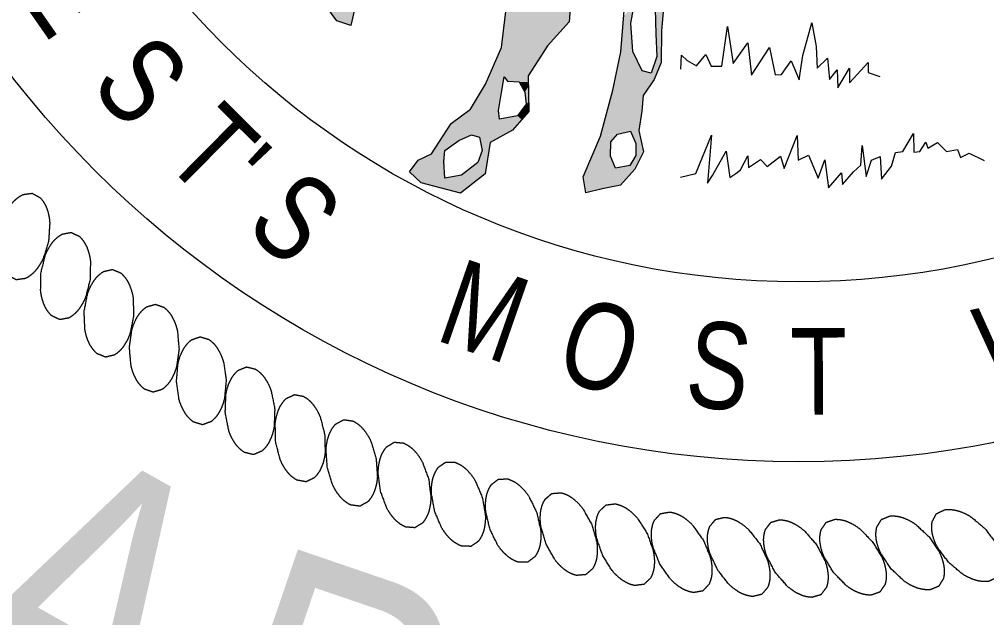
# Model space of a CAD drawing. Header units: feet. Extents: x 715168 to 716636, y 927703 to 928239.
# Drawn here: x 715793.37 to 715801.76, y 927830.44 to 927835.62 of the extents above; entities that cross this region are included whole.
import ezdxf
from ezdxf.enums import TextEntityAlignment as Align

# ---------------------------------------------------------------- set-up
doc = ezdxf.new("R2010")
doc.units = ezdxf.units.FT
doc.header["$MEASUREMENT"] = 0
doc.layers.add('62', color=7, linetype='Continuous', lineweight=0)
doc.styles.add('Style-ENGINEERING', font='ENGINEERING.shx')
doc.styles.add('Style-LOW_RES_FILLED', font='LOW_RES_FILLED.shx')

msp = doc.modelspace()

# ---------------------------------------------------------------- linework, layer by layer
at = {"layer": '62', "color": 7, "linetype": 'Continuous', "lineweight": 0, "flags": 128}
for points in [[(715798.9918, 927836.1432), (715798.9372, 927835.5283), (715798.9351, 927835.2519), (715798.8742, 927835.104), (715798.7798, 927834.964), (715798.7668, 927834.8275), (715798.7411, 927834.6606), (715798.7827, 927834.4745), (715798.7056, 927834.325), (715798.5835, 927834.1856), (715798.4233, 927834.1547), (715798.2813, 927834.119), (715798.2572, 927834.2583), (715798.4076, 927834.6106), (715798.5157, 927835.0099), (715798.5845, 927835.3426), (715798.6202, 927835.7697)], [(715796.3232, 927835.9268), (715796.2424, 927835.5703), (715796.1212, 927835.6132), (715795.856, 927835.9763)], [(715798.1564, 927835.8681), (715798.1367, 927835.602), (715797.948, 927835.3942), (715797.7808, 927835.1336), (715797.7882, 927834.8263), (715797.6446, 927834.6638), (715797.4514, 927834.5577), (715797.4068, 927834.2863), (715797.194, 927834.1176), (715796.8521, 927834.2062), (715796.7505, 927834.303), (715796.8263, 927834.404), (715796.9428, 927834.4573), (715797.1124, 927834.721), (715797.2794, 927834.8464), (715797.4105, 927835.0628), (715797.5493, 927835.3797), (715797.5875, 927835.6944)], [(715799.1053, 927835.1926), (715799.1108, 927835.3155), (715799.1604, 927835.2684), (715799.2421, 927835.2218), (715799.3229, 927835.3205), (715799.3699, 927835.2201), (715799.462, 927835.2197), (715799.5119, 927835.5633), (715799.5602, 927835.243), (715799.6865, 927835.4199), (715799.718, 927835.1402), (715799.8759, 927835.3821), (715799.9237, 927835.1438), (715799.9807, 927835.1457), (715800.0633, 927835.2638), (715800.132, 927835.0994), (715800.1641, 927835.3109), (715800.2427, 927835.5944), (715800.2798, 927835.3896), (715800.2895, 927835.201), (715800.3789, 927835.2875), (715800.3959, 927835.1019), (715800.4622, 927835.1868), (715800.4686, 927835.0319), (715800.5684, 927835.2007), (715800.5689, 927835.0739), (715800.7307, 927835.2502), (715800.7304, 927835.1647), (715800.832, 927835.1286)], [(715799.1041, 927834.255), (715799.235, 927834.2892), (715799.3733, 927834.6202), (715799.3386, 927834.2038), (715799.3815, 927834.2718), (715799.5005, 927834.4803), (715799.5318, 927834.2542), (715799.5835, 927834.2879), (715799.6223, 927834.3184), (715799.6865, 927834.4403), (715799.6939, 927834.3387), (715799.7963, 927834.4106), (715799.8546, 927834.3475), (715799.9703, 927834.4386), (715800.0028, 927834.3325), (715800.1163, 927834.6168), (715800.1236, 927834.4023), (715800.2144, 927834.447), (715800.2984, 927834.2479), (715800.3543, 927834.4078), (715800.3876, 927834.1621), (715800.5009, 927834.2938), (715800.5095, 927834.1921), (715800.6038, 927834.3012), (715800.6692, 927834.3595), (715800.6787, 927834.5311), (715800.7137, 927834.2604), (715800.7611, 927834.404), (715800.8361, 927834.4356), (715800.8483, 927834.24), (715800.9349, 927834.3524), (715800.9691, 927834.4711), (715801.031, 927834.4773), (715801.1252, 927834.6348), (715801.1264, 927834.4723), (715801.181, 927834.4786), (715801.2322, 927834.5606), (715801.2497, 927834.5065), (715801.3318, 927834.5565), (715801.4104, 927834.4791), (715801.5067, 927834.4965), (715801.5321, 927834.4273), (715801.6091, 927834.4652), (715801.7373, 927834.4016)]]:
    msp.add_lwpolyline(points, dxfattribs=at)
for points in [[(715798.7551, 927835.9306), (715798.8331, 927835.9437), (715798.8818, 927835.717), (715798.8894, 927835.4999), (715798.8967, 927835.303), (715798.8494, 927835.1594), (715798.7707, 927835.1785), (715798.6899, 927835.3451), (715798.6728, 927835.5916), (715798.7056, 927835.7794), (715798.8007, 927835.9505)], [(715797.5716, 927835.1261), (715797.6021, 927835.0881), (715797.7016, 927835.0832), (715797.752, 927834.994), (715797.7633, 927834.8887), (715797.6899, 927834.7891), (715797.533, 927834.7605), (715797.5225, 927834.8345), (715797.5488, 927834.989)], [(715797.0573, 927834.4886), (715797.1782, 927834.5748), (715797.2897, 927834.6235), (715797.3597, 927834.604), (715797.3809, 927834.4865), (715797.344, 927834.3841), (715797.2039, 927834.2729), (715797.0569, 927834.2483), (715797.0486, 927834.3907)], [(715798.4991, 927834.5619), (715798.5571, 927834.6302), (715798.6682, 927834.6539), (715798.7139, 927834.5486), (715798.7164, 927834.4432), (715798.6628, 927834.3562), (715798.5391, 927834.3345), (715798.4944, 927834.4377)]]:
    msp.add_lwpolyline(points, close=True, dxfattribs=at)
at = {"layer": '62', "color": 7, "linetype": 'Continuous', "lineweight": 0}
for major_axis in [(8.6411, 0), (7.0795, 0)]:
    msp.add_ellipse((715800.1279, 927840.4269), major_axis=major_axis, ratio=0.999837, dxfattribs=at)
for points, weights, knots in [([(715793.4763, 927834.1165), (715793.4763, 927834.1165), (715793.4374, 927834.1112), (715793.3986, 927834.1059), (715793.3444, 927834.0797), (715793.3062, 927834.0339), (715793.2658, 927833.9855), (715793.2405, 927833.9276), (715793.218, 927833.8537), (715793.1953, 927833.7795), (715793.1901, 927833.7027), (715793.1849, 927833.6259), (715793.1881, 927833.5628), (715793.2087, 927833.5031), (715793.2282, 927833.4467), (715793.2691, 927833.4033), (715793.3038, 927833.3846), (715793.3386, 927833.3656), (715793.3777, 927833.371), (715793.4169, 927833.3764), (715793.4701, 927833.4023), (715793.5083, 927833.4481), (715793.5488, 927833.4965), (715793.574, 927833.5544), (715793.5968, 927833.6281), (715793.6194, 927833.702), (715793.6245, 927833.779), (715793.6296, 927833.856), (715793.6264, 927833.9192), (715793.6059, 927833.9789), (715793.5864, 927834.0353), (715793.5455, 927834.0787), (715793.5109, 927834.0977), (715793.4763, 927834.1165)], [1, 1, 1, 1, 0.977628081742, 1, 0.989922467594, 1, 1, 1, 1, 1, 0.989922467594, 1, 0.977628081742, 1, 1, 1, 1, 1, 0.977628081742, 1, 0.989922467594, 1, 1, 1, 1, 1, 0.989922467594, 1, 0.977628081742, 1, 1, 1], [0, 0, 0, 0, 0.076923, 0.076923, 0.153846, 0.153846, 0.230769, 0.230769, 0.269231, 0.269231, 0.307692, 0.307692, 0.384615, 0.384615, 0.461538, 0.461538, 0.5, 0.5, 0.538462, 0.538462, 0.615385, 0.615385, 0.692308, 0.692308, 0.730769, 0.730769, 0.769231, 0.769231, 0.846154, 0.846154, 0.923077, 0.923077, 1, 1, 1]), ([(715793.8158, 927833.777), (715793.8158, 927833.777), (715793.7771, 927833.7697), (715793.7385, 927833.7624), (715793.686, 927833.7334), (715793.6502, 927833.6857), (715793.6123, 927833.6352), (715793.5902, 927833.5761), (715793.5717, 927833.5012), (715793.553, 927833.426), (715793.5517, 927833.349), (715793.5505, 927833.272), (715793.5569, 927833.209), (715793.5806, 927833.1505), (715793.603, 927833.0952), (715793.6461, 927833.054), (715793.6818, 927833.0372), (715793.7175, 927833.0201), (715793.7562, 927833.0274), (715793.795, 927833.0347), (715793.8469, 927833.0635), (715793.8827, 927833.1113), (715793.9206, 927833.1618), (715793.9427, 927833.2209), (715793.9616, 927833.2957), (715793.9804, 927833.3706), (715793.9813, 927833.4479), (715793.9823, 927833.5252), (715793.976, 927833.5879), (715793.9523, 927833.6464), (715793.9299, 927833.7017), (715793.8868, 927833.7429), (715793.8511, 927833.7602), (715793.8158, 927833.777)], [1, 1, 1, 1, 0.977628081742, 1, 0.989922467594, 1, 1, 1, 1, 1, 0.989922467594, 1, 0.977628081742, 1, 1, 1, 1, 1, 0.977628081742, 1, 0.989922467594, 1, 1, 1, 1, 1, 0.989922467594, 1, 0.977628081742, 1, 1, 1], [0, 0, 0, 0, 0.076923, 0.076923, 0.153846, 0.153846, 0.230769, 0.230769, 0.269231, 0.269231, 0.307692, 0.307692, 0.384615, 0.384615, 0.461538, 0.461538, 0.5, 0.5, 0.538462, 0.538462, 0.615385, 0.615385, 0.692308, 0.692308, 0.730769, 0.730769, 0.769231, 0.769231, 0.846154, 0.846154, 0.923077, 0.923077, 1, 1, 1]), ([(715794.1726, 927833.456), (715794.1343, 927833.4466), (715794.0961, 927833.4372), (715794.0452, 927833.4055), (715794.0119, 927833.356), (715793.9768, 927833.3036), (715793.9577, 927833.2434), (715793.9429, 927833.1677), (715793.9281, 927833.0916), (715793.9311, 927833.0147), (715793.9341, 927832.9377), (715793.9437, 927832.8751), (715793.9705, 927832.8179), (715793.9957, 927832.7638), (715794.0409, 927832.725), (715794.0776, 927832.7101), (715794.1141, 927832.6949), (715794.1523, 927832.7043), (715794.1906, 927832.7137), (715794.241, 927832.7449), (715794.2742, 927832.7945), (715794.3094, 927832.8469), (715794.3284, 927832.9071), (715794.3433, 927832.983), (715794.3579, 927833.0587), (715794.3551, 927833.1358), (715794.3523, 927833.2129), (715794.3424, 927833.2754), (715794.3157, 927833.3326), (715794.2905, 927833.3866), (715794.2452, 927833.4255), (715794.2089, 927833.4408), (715794.1726, 927833.456)], [1, 1, 1, 0.977628081742, 1, 0.989922467594, 1, 1, 1, 1, 1, 0.989922467594, 1, 0.977628081742, 1, 1, 1, 1, 1, 0.977628081742, 1, 0.989922467594, 1, 1, 1, 1, 1, 0.989922467594, 1, 0.977628081742, 1, 1, 1], [0, 0, 0, 0.076923, 0.076923, 0.153846, 0.153846, 0.230769, 0.230769, 0.269231, 0.269231, 0.307692, 0.307692, 0.384615, 0.384615, 0.461538, 0.461538, 0.5, 0.5, 0.538462, 0.538462, 0.615385, 0.615385, 0.692308, 0.692308, 0.730769, 0.730769, 0.769231, 0.769231, 0.846154, 0.846154, 0.923077, 0.923077, 1, 1, 1]), ([(715794.5458, 927833.1536), (715794.5079, 927833.1424), (715794.47, 927833.1311), (715794.421, 927833.0969), (715794.3904, 927833.0456), (715794.3581, 927832.9915), (715794.3422, 927832.9304), (715794.3317, 927832.8539), (715794.3209, 927832.7772), (715794.3277, 927832.7004), (715794.3346, 927832.6236), (715794.3475, 927832.5618), (715794.3772, 927832.5061), (715794.4052, 927832.4535), (715794.4524, 927832.417), (715794.4898, 927832.4041), (715794.5271, 927832.391), (715794.5647, 927832.4022), (715794.6024, 927832.4134), (715794.6512, 927832.4474), (715794.6817, 927832.4986), (715794.7141, 927832.5528), (715794.73, 927832.6139), (715794.7409, 927832.6906), (715794.7516, 927832.767), (715794.7444, 927832.8438), (715794.7372, 927832.9206), (715794.7247, 927832.9825), (715794.695, 927833.0382), (715794.667, 927833.0908), (715794.6198, 927833.1273), (715794.5827, 927833.1406), (715794.5458, 927833.1536)], [1, 1, 1, 0.977628081742, 1, 0.989922467594, 1, 1, 1, 1, 1, 0.989922467594, 1, 0.977628081742, 1, 1, 1, 1, 1, 0.977628081742, 1, 0.989922467594, 1, 1, 1, 1, 1, 0.989922467594, 1, 0.977628081742, 1, 1, 1], [0, 0, 0, 0.076923, 0.076923, 0.153846, 0.153846, 0.230769, 0.230769, 0.269231, 0.269231, 0.307692, 0.307692, 0.384615, 0.384615, 0.461538, 0.461538, 0.5, 0.5, 0.538462, 0.538462, 0.615385, 0.615385, 0.692308, 0.692308, 0.730769, 0.730769, 0.769231, 0.769231, 0.846154, 0.846154, 0.923077, 0.923077, 1, 1, 1]), ([(715794.9339, 927832.8718), (715794.8968, 927832.8585), (715794.8598, 927832.8452), (715794.8125, 927832.8083), (715794.7847, 927832.7555), (715794.7552, 927832.6997), (715794.7425, 927832.6379), (715794.7361, 927832.561), (715794.7295, 927832.4837), (715794.7402, 927832.4073), (715794.751, 927832.3309), (715794.7671, 927832.2701), (715794.7997, 927832.2161), (715794.8304, 927832.1649), (715794.8795, 927832.131), (715794.9173, 927832.1199), (715794.9552, 927832.1086), (715794.9923, 927832.122), (715795.0294, 927832.1353), (715795.0763, 927832.1718), (715795.1042, 927832.2245), (715795.1337, 927832.2803), (715795.1464, 927832.3422), (715795.1534, 927832.4193), (715795.1601, 927832.4963), (715795.149, 927832.5725), (715795.1379, 927832.6486), (715795.1218, 927832.7099), (715795.0892, 927832.764), (715795.0585, 927832.8151), (715795.0094, 927832.8491), (715794.9716, 927832.8606), (715794.9339, 927832.8718)], [1, 1, 1, 0.977628081742, 1, 0.989922467594, 1, 1, 1, 1, 1, 0.989922467594, 1, 0.977628081742, 1, 1, 1, 1, 1, 0.977628081742, 1, 0.989922467594, 1, 1, 1, 1, 1, 0.989922467594, 1, 0.977628081742, 1, 1, 1], [0, 0, 0, 0.076923, 0.076923, 0.153846, 0.153846, 0.230769, 0.230769, 0.269231, 0.269231, 0.307692, 0.307692, 0.384615, 0.384615, 0.461538, 0.461538, 0.5, 0.5, 0.538462, 0.538462, 0.615385, 0.615385, 0.692308, 0.692308, 0.730769, 0.730769, 0.769231, 0.769231, 0.846154, 0.846154, 0.923077, 0.923077, 1, 1, 1]), ([(715795.3366, 927832.6103), (715795.3366, 927832.6103), (715795.3001, 927832.5951), (715795.2637, 927832.5799), (715795.2186, 927832.5406), (715795.1936, 927832.4865), (715795.167, 927832.4292), (715795.1576, 927832.3668), (715795.1553, 927832.2896), (715795.1526, 927832.2123), (715795.1674, 927832.1366), (715795.1822, 927832.0608), (715795.2014, 927832.0008), (715795.2368, 927831.9485), (715795.2702, 927831.8991), (715795.3209, 927831.8677), (715795.3593, 927831.8585), (715795.3978, 927831.8491), (715795.434, 927831.8646), (715795.4703, 927831.88), (715795.5154, 927831.9187), (715795.5404, 927831.9729), (715795.567, 927832.0302), (715795.5764, 927832.0926), (715795.5792, 927832.1698), (715795.5819, 927832.2468), (715795.5669, 927832.3226), (715795.5519, 927832.3984), (715795.5326, 927832.4585), (715795.4972, 927832.5108), (715795.4638, 927832.5603), (715795.4131, 927832.5916), (715795.3747, 927832.601), (715795.3366, 927832.6103)], [1, 1, 1, 1, 0.977628081742, 1, 0.989922467594, 1, 1, 1, 1, 1, 0.989922467594, 1, 0.977628081742, 1, 1, 1, 1, 1, 0.977628081742, 1, 0.989922467594, 1, 1, 1, 1, 1, 0.989922467594, 1, 0.977628081742, 1, 1, 1], [0, 0, 0, 0, 0.076923, 0.076923, 0.153846, 0.153846, 0.230769, 0.230769, 0.269231, 0.269231, 0.307692, 0.307692, 0.384615, 0.384615, 0.461538, 0.461538, 0.5, 0.5, 0.538462, 0.538462, 0.615385, 0.615385, 0.692308, 0.692308, 0.730769, 0.730769, 0.769231, 0.769231, 0.846154, 0.846154, 0.923077, 0.923077, 1, 1, 1]), ([(715795.7522, 927832.3701), (715795.7522, 927832.3701), (715795.7168, 927832.3531), (715795.6815, 927832.3361), (715795.6382, 927832.2945), (715795.616, 927832.2391), (715795.5925, 927832.1805), (715795.5863, 927832.1177), (715795.5879, 927832.0403), (715795.5894, 927831.9628), (715795.6082, 927831.8882), (715795.627, 927831.8135), (715795.6493, 927831.7546), (715795.6873, 927831.7042), (715795.7232, 927831.6566), (715795.7755, 927831.6279), (715795.8145, 927831.6209), (715795.8535, 927831.6136), (715795.8888, 927831.6306), (715795.9242, 927831.6476), (715795.967, 927831.689), (715795.9893, 927831.7444), (715796.0127, 927831.803), (715796.0189, 927831.8658), (715796.0176, 927831.9431), (715796.0162, 927832.0204), (715795.9973, 927832.0951), (715795.9784, 927832.1698), (715795.956, 927832.229), (715795.9179, 927832.2794), (715795.882, 927832.327), (715795.8297, 927832.3556), (715795.7909, 927832.363), (715795.7522, 927832.3701)], [1, 1, 1, 1, 0.977628081742, 1, 0.989922467594, 1, 1, 1, 1, 1, 0.989922467594, 1, 0.977628081742, 1, 1, 1, 1, 1, 0.977628081742, 1, 0.989922467594, 1, 1, 1, 1, 1, 0.989922467594, 1, 0.977628081742, 1, 1, 1], [0, 0, 0, 0, 0.076923, 0.076923, 0.153846, 0.153846, 0.230769, 0.230769, 0.269231, 0.269231, 0.307692, 0.307692, 0.384615, 0.384615, 0.461538, 0.461538, 0.5, 0.5, 0.538462, 0.538462, 0.615385, 0.615385, 0.692308, 0.692308, 0.730769, 0.730769, 0.769231, 0.769231, 0.846154, 0.846154, 0.923077, 0.923077, 1, 1, 1]), ([(715796.1798, 927832.1523), (715796.1452, 927832.1334), (715796.1107, 927832.1145), (715796.07, 927832.0707), (715796.0507, 927832.0143), (715796.0303, 927831.9545), (715796.0275, 927831.8915), (715796.0329, 927831.8145), (715796.0383, 927831.7372), (715796.061, 927831.6635), (715796.0838, 927831.5898), (715796.1093, 927831.5321), (715796.1499, 927831.4838), (715796.1883, 927831.4381), (715796.2421, 927831.4122), (715796.2811, 927831.4073), (715796.3203, 927831.402), (715796.3548, 927831.421), (715796.3894, 927831.4399), (715796.4301, 927831.4833), (715796.4494, 927831.5397), (715796.4698, 927831.5995), (715796.4726, 927831.6625), (715796.4673, 927831.7397), (715796.4618, 927831.8167), (715796.4389, 927831.8905), (715796.4161, 927831.9642), (715796.3908, 927832.0219), (715796.3502, 927832.0702), (715796.3118, 927832.1159), (715796.258, 927832.1418), (715796.2188, 927832.1471), (715796.1798, 927832.1523)], [1, 1, 1, 0.977628081742, 1, 0.989922467594, 1, 1, 1, 1, 1, 0.989922467594, 1, 0.977628081742, 1, 1, 1, 1, 1, 0.977628081742, 1, 0.989922467594, 1, 1, 1, 1, 1, 0.989922467594, 1, 0.977628081742, 1, 1, 1], [0, 0, 0, 0.076923, 0.076923, 0.153846, 0.153846, 0.230769, 0.230769, 0.269231, 0.269231, 0.307692, 0.307692, 0.384615, 0.384615, 0.461538, 0.461538, 0.5, 0.5, 0.538462, 0.538462, 0.615385, 0.615385, 0.692308, 0.692308, 0.730769, 0.730769, 0.769231, 0.769231, 0.846154, 0.846154, 0.923077, 0.923077, 1, 1, 1]), ([(715796.6184, 927831.9571), (715796.5849, 927831.9363), (715796.5515, 927831.9154), (715796.513, 927831.8698), (715796.4967, 927831.8124), (715796.4794, 927831.7517), (715796.4799, 927831.6886), (715796.4895, 927831.6121), (715796.4989, 927831.5352), (715796.5253, 927831.4628), (715796.5518, 927831.3903), (715796.5804, 927831.334), (715796.6235, 927831.2879), (715796.6642, 927831.2443), (715796.7193, 927831.2212), (715796.7586, 927831.2182), (715796.7979, 927831.2151), (715796.8314, 927831.236), (715796.865, 927831.2568), (715796.9033, 927831.3021), (715796.9196, 927831.3594), (715796.9369, 927831.4202), (715796.9364, 927831.4833), (715796.9271, 927831.5601), (715796.9177, 927831.6369), (715796.8909, 927831.7091), (715796.8641, 927831.7813), (715796.8359, 927831.8379), (715796.7928, 927831.884), (715796.7521, 927831.9276), (715796.697, 927831.9506), (715796.6578, 927831.954), (715796.6184, 927831.9571)], [1, 1, 1, 0.977628081742, 1, 0.989922467594, 1, 1, 1, 1, 1, 0.989922467594, 1, 0.977628081742, 1, 1, 1, 1, 1, 0.977628081742, 1, 0.989922467594, 1, 1, 1, 1, 1, 0.989922467594, 1, 0.977628081742, 1, 1, 1], [0, 0, 0, 0.076923, 0.076923, 0.153846, 0.153846, 0.230769, 0.230769, 0.269231, 0.269231, 0.307692, 0.307692, 0.384615, 0.384615, 0.461538, 0.461538, 0.5, 0.5, 0.538462, 0.538462, 0.615385, 0.615385, 0.692308, 0.692308, 0.730769, 0.730769, 0.769231, 0.769231, 0.846154, 0.846154, 0.923077, 0.923077, 1, 1, 1]), ([(715797.0669, 927831.7851), (715797.0669, 927831.7851), (715797.0345, 927831.7626), (715797.0021, 927831.7401), (715796.9658, 927831.6924), (715796.9526, 927831.6342), (715796.9385, 927831.5727), (715796.9423, 927831.5097), (715796.956, 927831.4337), (715796.9696, 927831.3575), (715796.9998, 927831.2865), (715797.03, 927831.2155), (715797.0613, 927831.1608), (715797.1067, 927831.117), (715797.1496, 927831.0756), (715797.2058, 927831.0555), (715797.2453, 927831.0546), (715797.2847, 927831.0535), (715797.3171, 927831.076), (715797.3496, 927831.0985), (715797.3854, 927831.1458), (715797.3987, 927831.204), (715797.4127, 927831.2655), (715797.4089, 927831.3285), (715797.3957, 927831.4048), (715797.3822, 927831.4807), (715797.3518, 927831.5517), (715797.3214, 927831.6227), (715797.29, 927831.6774), (715797.2445, 927831.7212), (715797.2016, 927831.7626), (715797.1454, 927831.7827), (715797.106, 927831.7841), (715797.0669, 927831.7851)], [1, 1, 1, 1, 0.977628081742, 1, 0.989922467594, 1, 1, 1, 1, 1, 0.989922467594, 1, 0.977628081742, 1, 1, 1, 1, 1, 0.977628081742, 1, 0.989922467594, 1, 1, 1, 1, 1, 0.989922467594, 1, 0.977628081742, 1, 1, 1], [0, 0, 0, 0, 0.076923, 0.076923, 0.153846, 0.153846, 0.230769, 0.230769, 0.269231, 0.269231, 0.307692, 0.307692, 0.384615, 0.384615, 0.461538, 0.461538, 0.5, 0.5, 0.538462, 0.538462, 0.615385, 0.615385, 0.692308, 0.692308, 0.730769, 0.730769, 0.769231, 0.769231, 0.846154, 0.846154, 0.923077, 0.923077, 1, 1, 1]), ([(715797.5233, 927831.6369), (715797.4921, 927831.6127), (715797.4609, 927831.5885), (715797.4274, 927831.5389), (715797.4172, 927831.4801), (715797.4064, 927831.4179), (715797.4134, 927831.3552), (715797.4308, 927831.2801), (715797.4483, 927831.2047), (715797.4823, 927831.1354), (715797.5163, 927831.066), (715797.5505, 927831.013), (715797.5982, 927830.9717), (715797.6432, 927830.9326), (715797.7004, 927830.9154), (715797.7399, 927830.9167), (715797.7795, 927830.9177), (715797.8105, 927830.9417), (715797.8415, 927830.9657), (715797.875, 927831.015), (715797.8852, 927831.0738), (715797.896, 927831.136), (715797.8889, 927831.1987), (715797.8717, 927831.274), (715797.8545, 927831.3491), (715797.8204, 927831.4185), (715797.7863, 927831.4878), (715797.7518, 927831.5409), (715797.7042, 927831.5823), (715797.6591, 927831.6214), (715797.602, 927831.6385), (715797.5627, 927831.6378), (715797.5233, 927831.6369)], [1, 1, 1, 0.977628081742, 1, 0.989922467594, 1, 1, 1, 1, 1, 0.989922467594, 1, 0.977628081742, 1, 1, 1, 1, 1, 0.977628081742, 1, 0.989922467594, 1, 1, 1, 1, 1, 0.989922467594, 1, 0.977628081742, 1, 1, 1], [0, 0, 0, 0.076923, 0.076923, 0.153846, 0.153846, 0.230769, 0.230769, 0.269231, 0.269231, 0.307692, 0.307692, 0.384615, 0.384615, 0.461538, 0.461538, 0.5, 0.5, 0.538462, 0.538462, 0.615385, 0.615385, 0.692308, 0.692308, 0.730769, 0.730769, 0.769231, 0.769231, 0.846154, 0.846154, 0.923077, 0.923077, 1, 1, 1]), ([(715797.9868, 927831.5124), (715797.9868, 927831.5124), (715797.957, 927831.4869), (715797.9272, 927831.4613), (715797.8963, 927831.4098), (715797.8892, 927831.3505), (715797.8817, 927831.2879), (715797.892, 927831.2256), (715797.9135, 927831.1513), (715797.9348, 927831.0768), (715797.9723, 927831.0096), (715798.0099, 927830.9424), (715798.0468, 927830.8911), (715798.0966, 927830.8523), (715798.1436, 927830.8156), (715798.2016, 927830.8014), (715798.241, 927830.8048), (715798.2804, 927830.8079), (715798.3102, 927830.8335), (715798.3401, 927830.8591), (715798.3707, 927830.91), (715798.3778, 927830.9693), (715798.3854, 927831.0319), (715798.375, 927831.0942), (715798.354, 927831.1687), (715798.3326, 927831.243), (715798.2949, 927831.3103), (715798.2572, 927831.3775), (715798.2202, 927831.4287), (715798.1705, 927831.4675), (715798.1234, 927831.5042), (715798.0655, 927831.5184), (715798.026, 927831.5155), (715797.9868, 927831.5124)], [1, 1, 1, 1, 0.977628081742, 1, 0.989922467594, 1, 1, 1, 1, 1, 0.989922467594, 1, 0.977628081742, 1, 1, 1, 1, 1, 0.977628081742, 1, 0.989922467594, 1, 1, 1, 1, 1, 0.989922467594, 1, 0.977628081742, 1, 1, 1], [0, 0, 0, 0, 0.076923, 0.076923, 0.153846, 0.153846, 0.230769, 0.230769, 0.269231, 0.269231, 0.307692, 0.307692, 0.384615, 0.384615, 0.461538, 0.461538, 0.5, 0.5, 0.538462, 0.538462, 0.615385, 0.615385, 0.692308, 0.692308, 0.730769, 0.730769, 0.769231, 0.769231, 0.846154, 0.846154, 0.923077, 0.923077, 1, 1, 1]), ([(715798.4567, 927831.4125), (715798.4281, 927831.3854), (715798.3995, 927831.3583), (715798.3714, 927831.3053), (715798.3674, 927831.2458), (715798.3631, 927831.1828), (715798.3767, 927831.1212), (715798.402, 927831.0481), (715798.4274, 927830.9749), (715798.4682, 927830.9097), (715798.5091, 927830.8444), (715798.5488, 927830.7952), (715798.6005, 927830.7591), (715798.6494, 927830.7249), (715798.708, 927830.7138), (715798.7473, 927830.7192), (715798.7865, 927830.7243), (715798.815, 927830.7515), (715798.8435, 927830.7787), (715798.8713, 927830.8311), (715798.8753, 927830.8907), (715798.8795, 927830.9536), (715798.8659, 927831.0153), (715798.8408, 927831.0886), (715798.8156, 927831.1615), (715798.7745, 927831.2268), (715798.7335, 927831.2921), (715798.6939, 927831.3412), (715798.6421, 927831.3774), (715798.5932, 927831.4116), (715798.5346, 927831.4226), (715798.4956, 927831.4177), (715798.4567, 927831.4125)], [1, 1, 1, 0.977628081742, 1, 0.989922467594, 1, 1, 1, 1, 1, 0.989922467594, 1, 0.977628081742, 1, 1, 1, 1, 1, 0.977628081742, 1, 0.989922467594, 1, 1, 1, 1, 1, 0.989922467594, 1, 0.977628081742, 1, 1, 1], [0, 0, 0, 0.076923, 0.076923, 0.153846, 0.153846, 0.230769, 0.230769, 0.269231, 0.269231, 0.307692, 0.307692, 0.384615, 0.384615, 0.461538, 0.461538, 0.5, 0.5, 0.538462, 0.538462, 0.615385, 0.615385, 0.692308, 0.692308, 0.730769, 0.730769, 0.769231, 0.769231, 0.846154, 0.846154, 0.923077, 0.923077, 1, 1, 1]), ([(715798.9304, 927831.3375), (715798.9304, 927831.3375), (715798.9035, 927831.3088), (715798.8767, 927831.2801), (715798.8512, 927831.2259), (715798.8503, 927831.1663), (715798.8494, 927831.1032), (715798.8662, 927831.0423), (715798.8953, 927830.9709), (715798.9243, 927830.899), (715798.9686, 927830.8359), (715799.013, 927830.7728), (715799.0551, 927830.7258), (715799.1087, 927830.6924), (715799.1593, 927830.6608), (715799.2184, 927830.6528), (715799.2572, 927830.66), (715799.2962, 927830.667), (715799.3232, 927830.6958), (715799.3503, 927830.7245), (715799.3753, 927830.7785), (715799.3762, 927830.8382), (715799.3771, 927830.9013), (715799.3603, 927830.9621), (715799.3313, 927831.034), (715799.3023, 927831.1056), (715799.2577, 927831.1685), (715799.2132, 927831.2314), (715799.1714, 927831.2786), (715799.1179, 927831.3121), (715799.0672, 927831.3436), (715799.0081, 927831.3516), (715798.9692, 927831.3446), (715798.9304, 927831.3375)], [1, 1, 1, 1, 0.977628081742, 1, 0.989922467594, 1, 1, 1, 1, 1, 0.989922467594, 1, 0.977628081742, 1, 1, 1, 1, 1, 0.977628081742, 1, 0.989922467594, 1, 1, 1, 1, 1, 0.989922467594, 1, 0.977628081742, 1, 1, 1], [0, 0, 0, 0, 0.076923, 0.076923, 0.153846, 0.153846, 0.230769, 0.230769, 0.269231, 0.269231, 0.307692, 0.307692, 0.384615, 0.384615, 0.461538, 0.461538, 0.5, 0.5, 0.538462, 0.538462, 0.615385, 0.615385, 0.692308, 0.692308, 0.730769, 0.730769, 0.769231, 0.769231, 0.846154, 0.846154, 0.923077, 0.923077, 1, 1, 1]), ([(715801.3243, 927831.3375), (715801.3057, 927831.3027), (715801.2872, 927831.2679), (715801.2765, 927831.2091), (715801.2911, 927831.1512), (715801.3065, 927831.09), (715801.3385, 927831.0356), (715801.385, 927830.9743), (715801.4318, 927830.9124), (715801.4908, 927830.8628), (715801.5499, 927830.8132), (715801.6029, 927830.7788), (715801.6633, 927830.7603), (715801.7204, 927830.7429), (715801.7795, 927830.7505), (715801.815, 927830.7677), (715801.8507, 927830.7846), (715801.8694, 927830.8194), (715801.8881, 927830.8541), (715801.8985, 927830.9125), (715801.8839, 927830.9704), (715801.8685, 927831.0316), (715801.8365, 927831.086), (715801.79, 927831.1479), (715801.7437, 927831.2097), (715801.6843, 927831.2591), (715801.625, 927831.3084), (715801.5721, 927831.3428), (715801.5118, 927831.3612), (715801.4547, 927831.3787), (715801.3955, 927831.3711), (715801.3599, 927831.3544), (715801.3243, 927831.3375)], [1, 1, 1, 0.977628081742, 1, 0.989922467594, 1, 1, 1, 1, 1, 0.989922467594, 1, 0.977628081742, 1, 1, 1, 1, 1, 0.977628081742, 1, 0.989922467594, 1, 1, 1, 1, 1, 0.989922467594, 1, 0.977628081742, 1, 1, 1], [0, 0, 0, 0.076923, 0.076923, 0.153846, 0.153846, 0.230769, 0.230769, 0.269231, 0.269231, 0.307692, 0.307692, 0.384615, 0.384615, 0.461538, 0.461538, 0.5, 0.5, 0.538462, 0.538462, 0.615385, 0.615385, 0.692308, 0.692308, 0.730769, 0.730769, 0.769231, 0.769231, 0.846154, 0.846154, 0.923077, 0.923077, 1, 1, 1]), ([(715799.4081, 927831.2876), (715799.3827, 927831.2574), (715799.3574, 927831.2271), (715799.3346, 927831.1717), (715799.3368, 927831.1121), (715799.3392, 927831.049), (715799.3592, 927830.9892), (715799.3922, 927830.9193), (715799.4249, 927830.8491), (715799.4723, 927830.7885), (715799.5198, 927830.7279), (715799.5644, 927830.683), (715799.6196, 927830.6524), (715799.6718, 927830.6235), (715799.7313, 927830.6186), (715799.7697, 927830.628), (715799.8081, 927830.6372), (715799.8336, 927830.6672), (715799.8591, 927830.6971), (715799.8814, 927830.7524), (715799.8791, 927830.812), (715799.8768, 927830.875), (715799.8568, 927830.9349), (715799.8244, 927831.0053), (715799.7918, 927831.0752), (715799.7438, 927831.1358), (715799.6959, 927831.1963), (715799.6516, 927831.2411), (715799.5963, 927831.2717), (715799.5442, 927831.3006), (715799.4847, 927831.3054), (715799.4463, 927831.2966), (715799.4081, 927831.2876)], [1, 1, 1, 0.977628081742, 1, 0.989922467594, 1, 1, 1, 1, 1, 0.989922467594, 1, 0.977628081742, 1, 1, 1, 1, 1, 0.977628081742, 1, 0.989922467594, 1, 1, 1, 1, 1, 0.989922467594, 1, 0.977628081742, 1, 1, 1], [0, 0, 0, 0.076923, 0.076923, 0.153846, 0.153846, 0.230769, 0.230769, 0.269231, 0.269231, 0.307692, 0.307692, 0.384615, 0.384615, 0.461538, 0.461538, 0.5, 0.5, 0.538462, 0.538462, 0.615385, 0.615385, 0.692308, 0.692308, 0.730769, 0.730769, 0.769231, 0.769231, 0.846154, 0.846154, 0.923077, 0.923077, 1, 1, 1]), ([(715799.8875, 927831.2622), (715799.8636, 927831.2309), (715799.8397, 927831.1996), (715799.8201, 927831.1429), (715799.8255, 927831.0835), (715799.8312, 927831.0206), (715799.8542, 927830.9619), (715799.8905, 927830.8936), (715799.927, 927830.8253), (715799.9778, 927830.7672), (715800.0286, 927830.7091), (715800.0752, 927830.6668), (715800.132, 927830.6392), (715800.1856, 927830.6131), (715800.2452, 927830.6113), (715800.2831, 927830.6226), (715800.321, 927830.6338), (715800.3448, 927830.6652), (715800.3686, 927830.6966), (715800.3881, 927830.7527), (715800.3828, 927830.8121), (715800.3771, 927830.875), (715800.354, 927830.9337), (715800.3178, 927831.0022), (715800.2814, 927831.0703), (715800.2306, 927831.1283), (715800.1798, 927831.1863), (715800.1331, 927831.2288), (715800.0763, 927831.2564), (715800.0227, 927831.2825), (715799.963, 927831.2843), (715799.9252, 927831.2733), (715799.8875, 927831.2622)], [1, 1, 1, 0.977628081742, 1, 0.989922467594, 1, 1, 1, 1, 1, 0.989922467594, 1, 0.977628081742, 1, 1, 1, 1, 1, 0.977628081742, 1, 0.989922467594, 1, 1, 1, 1, 1, 0.989922467594, 1, 0.977628081742, 1, 1, 1], [0, 0, 0, 0.076923, 0.076923, 0.153846, 0.153846, 0.230769, 0.230769, 0.269231, 0.269231, 0.307692, 0.307692, 0.384615, 0.384615, 0.461538, 0.461538, 0.5, 0.5, 0.538462, 0.538462, 0.615385, 0.615385, 0.692308, 0.692308, 0.730769, 0.730769, 0.769231, 0.769231, 0.846154, 0.846154, 0.923077, 0.923077, 1, 1, 1]), ([(715800.3676, 927831.2622), (715800.3676, 927831.2622), (715800.3453, 927831.2297), (715800.3231, 927831.1971), (715800.3065, 927831.1395), (715800.315, 927831.0805), (715800.3239, 927831.018), (715800.3501, 927830.9605), (715800.39, 927830.8943), (715800.4298, 927830.8278), (715800.4834, 927830.7726), (715800.5371, 927830.7174), (715800.5862, 927830.6775), (715800.6443, 927830.6528), (715800.6992, 927830.6296), (715800.7589, 927830.6309), (715800.7959, 927830.6443), (715800.8332, 927830.6576), (715800.8554, 927830.69), (715800.8777, 927830.7224), (715800.8941, 927830.7796), (715800.8857, 927830.8386), (715800.8767, 927830.9011), (715800.8506, 927830.9586), (715800.8109, 927831.0248), (715800.7712, 927831.0909), (715800.7172, 927831.1463), (715800.6632, 927831.2017), (715800.6145, 927831.2417), (715800.5564, 927831.2663), (715800.5015, 927831.2896), (715800.4418, 927831.2882), (715800.4047, 927831.2753), (715800.3676, 927831.2622)], [1, 1, 1, 1, 0.977628081742, 1, 0.989922467594, 1, 1, 1, 1, 1, 0.989922467594, 1, 0.977628081742, 1, 1, 1, 1, 1, 0.977628081742, 1, 0.989922467594, 1, 1, 1, 1, 1, 0.989922467594, 1, 0.977628081742, 1, 1, 1], [0, 0, 0, 0, 0.076923, 0.076923, 0.153846, 0.153846, 0.230769, 0.230769, 0.269231, 0.269231, 0.307692, 0.307692, 0.384615, 0.384615, 0.461538, 0.461538, 0.5, 0.5, 0.538462, 0.538462, 0.615385, 0.615385, 0.692308, 0.692308, 0.730769, 0.730769, 0.769231, 0.769231, 0.846154, 0.846154, 0.923077, 0.923077, 1, 1, 1]), ([(715800.847, 927831.2872), (715800.8266, 927831.2537), (715800.8062, 927831.2201), (715800.7924, 927831.1616), (715800.804, 927831.1031), (715800.8162, 927831.0411), (715800.8453, 927830.9851), (715800.8886, 927830.9211), (715800.932, 927830.857), (715800.9884, 927830.8045), (715801.0448, 927830.752), (715801.0959, 927830.7148), (715801.1552, 927830.6932), (715801.2113, 927830.6729), (715801.2708, 927830.6774), (715801.3074, 927830.6926), (715801.3439, 927830.7076), (715801.3642, 927830.7413), (715801.3846, 927830.775), (715801.3981, 927830.8329), (715801.3865, 927830.8914), (715801.3743, 927830.9534), (715801.3452, 927831.0094), (715801.3021, 927831.0735), (715801.2588, 927831.1376), (715801.2022, 927831.1899), (715801.1457, 927831.2422), (715801.0946, 927831.2797), (715801.0353, 927831.3013), (715800.9792, 927831.3216), (715800.9198, 927831.3171), (715800.8832, 927831.3022), (715800.847, 927831.2872)], [1, 1, 1, 0.977628081742, 1, 0.989922467594, 1, 1, 1, 1, 1, 0.989922467594, 1, 0.977628081742, 1, 1, 1, 1, 1, 0.977628081742, 1, 0.989922467594, 1, 1, 1, 1, 1, 0.989922467594, 1, 0.977628081742, 1, 1, 1], [0, 0, 0, 0.076923, 0.076923, 0.153846, 0.153846, 0.230769, 0.230769, 0.269231, 0.269231, 0.307692, 0.307692, 0.384615, 0.384615, 0.461538, 0.461538, 0.5, 0.5, 0.538462, 0.538462, 0.615385, 0.615385, 0.692308, 0.692308, 0.730769, 0.730769, 0.769231, 0.769231, 0.846154, 0.846154, 0.923077, 0.923077, 1, 1, 1])]:
    msp.add_rational_spline(points, weights, degree=2, knots=knots, dxfattribs=at)
at = {"layer": '62', "color": 7, "linetype": 'Continuous', "lineweight": 0, "extrusion": (0, 0, -1)}
for points in [[(-715796.1212, 927835.6132), (-715796.2424, 927835.5703), (-715795.856, 927835.9763), (-715796.3232, 927835.9268)], [(-715797.5493, 927835.3797), (-715798.1367, 927835.602), (-715797.7808, 927835.1336), (-715797.948, 927835.3942)], [(-715798.5845, 927835.3426), (-715798.6728, 927835.5916), (-715798.5615, 927835.2327), (-715798.6899, 927835.3451)], [(-715798.8967, 927835.303), (-715798.9351, 927835.2519), (-715798.888, 927835.5375), (-715798.9372, 927835.5283)], [(-715798.5615, 927835.2327), (-715798.6899, 927835.3451), (-715798.5349, 927835.1029), (-715798.7707, 927835.1785)], [(-715798.8494, 927835.1594), (-715798.8742, 927835.104), (-715798.8967, 927835.303), (-715798.9351, 927835.2519)], [(-715797.4105, 927835.0628), (-715797.5225, 927834.8345), (-715797.4655, 927835.188), (-715797.5716, 927835.1261)], [(-715797.6021, 927835.0881), (-715797.7808, 927835.1336), (-715797.5716, 927835.1261)], [(-715798.4916, 927834.9213), (-715798.8742, 927835.104), (-715798.4679, 927834.8341), (-715798.7798, 927834.964)], [(-715797.752, 927834.994), (-715797.7832, 927835.0411), (-715797.7016, 927835.0832), (-715797.7825, 927835.0794)], [(-715797.3193, 927834.9124), (-715797.4514, 927834.5577), (-715797.343, 927834.9516), (-715797.6446, 927834.6638)], [(-715798.4679, 927834.8341), (-715798.7798, 927834.964), (-715798.4076, 927834.6106), (-715798.7411, 927834.6606)], [(-715797.6899, 927834.7891), (-715797.7249, 927834.7547), (-715797.734, 927834.8493), (-715797.7882, 927834.8263)], [(-715797.533, 927834.7605), (-715797.6446, 927834.6638), (-715797.6899, 927834.7891), (-715797.7249, 927834.7547)], [(-715797.0182, 927834.5748), (-715797.0573, 927834.4886), (-715797.1124, 927834.721), (-715797.1782, 927834.5748)], [(-715797.3809, 927834.4865), (-715797.4372, 927834.4711), (-715797.3597, 927834.604), (-715797.4514, 927834.5577)], [(-715798.3638, 927834.5081), (-715798.4991, 927834.5619), (-715798.3346, 927834.4399), (-715798.4944, 927834.4377)], [(-715798.7827, 927834.4745), (-715798.7164, 927834.4432), (-715798.7626, 927834.5631), (-715798.7139, 927834.5486)], [(-715797.344, 927834.3841), (-715797.4068, 927834.2863), (-715797.3809, 927834.4865), (-715797.4372, 927834.4711)], [(-715797.2039, 927834.2729), (-715797.194, 927834.1176), (-715797.344, 927834.3841), (-715797.4068, 927834.2863)], [(-715798.2572, 927834.2583), (-715798.5391, 927834.3345), (-715798.2813, 927834.119), (-715798.5391, 927834.3345)]]:
    msp.add_solid(points, dxfattribs=at)
at = {"layer": '62', "color": 7, "linetype": 'Continuous', "lineweight": 0}
for points in [[(715798.888, 927835.5375), (715798.9372, 927835.5283), (715798.8818, 927835.717), (715798.9663, 927835.8585)], [(715798.6099, 927835.6478), (715798.7056, 927835.7794), (715798.5845, 927835.3426), (715798.6728, 927835.5916)], [(715797.5875, 927835.6944), (715798.1472, 927835.7435), (715797.5493, 927835.3797), (715798.1367, 927835.602)], [(715797.4655, 927835.188), (715797.5716, 927835.1261), (715797.5493, 927835.3797), (715797.7808, 927835.1336)], [(715797.7016, 927835.0832), (715797.7825, 927835.0794), (715797.6021, 927835.0881), (715797.7808, 927835.1336)], [(715798.5121, 927834.9974), (715798.8494, 927835.1594), (715798.4916, 927834.9213), (715798.8742, 927835.104)], [(715798.5349, 927835.1029), (715798.7707, 927835.1785), (715798.5121, 927834.9974), (715798.8494, 927835.1594)], [(715797.378, 927835.009), (715797.533, 927834.7605), (715797.4105, 927835.0628), (715797.5225, 927834.8345)], [(715797.7633, 927834.8887), (715797.7863, 927834.91), (715797.752, 927834.994), (715797.7832, 927835.0411)], [(715797.343, 927834.9516), (715797.6446, 927834.6638), (715797.378, 927835.009), (715797.533, 927834.7605)], [(715797.2794, 927834.8464), (715797.2897, 927834.6235), (715797.2931, 927834.8692), (715797.3597, 927834.604)], [(715797.2931, 927834.8692), (715797.3597, 927834.604), (715797.3193, 927834.9124), (715797.4514, 927834.5577)], [(715797.734, 927834.8493), (715797.7882, 927834.8263), (715797.7633, 927834.8887), (715797.7863, 927834.91)], [(715797.1124, 927834.721), (715797.1782, 927834.5748), (715797.2794, 927834.8464), (715797.2897, 927834.6235)], [(715798.4076, 927834.6106), (715798.5571, 927834.6302), (715798.3638, 927834.5081), (715798.4991, 927834.5619)], [(715798.7626, 927834.5631), (715798.7139, 927834.5486), (715798.7411, 927834.6606), (715798.6682, 927834.6539)], [(715796.9428, 927834.4573), (715797.0569, 927834.2483), (715797.0182, 927834.5748), (715797.0573, 927834.4886)], [(715796.8263, 927834.404), (715797.0533, 927834.1538), (715796.9428, 927834.4573), (715797.0569, 927834.2483)], [(715798.3346, 927834.4399), (715798.4944, 927834.4377), (715798.2572, 927834.2583), (715798.5391, 927834.3345)], [(715798.7056, 927834.325), (715798.6628, 927834.3562), (715798.7827, 927834.4745), (715798.7164, 927834.4432)], [(715796.7505, 927834.303), (715796.8521, 927834.2062), (715796.8263, 927834.404), (715797.0533, 927834.1538)], [(715798.5835, 927834.1856), (715798.5391, 927834.3345), (715798.7056, 927834.325), (715798.6628, 927834.3562)], [(715797.0569, 927834.2483), (715797.0524, 927834.1542), (715797.2039, 927834.2729), (715797.194, 927834.1176)], [(715798.2813, 927834.119), (715798.5391, 927834.3345), (715798.5835, 927834.1856), (715798.5391, 927834.3345)]]:
    msp.add_solid(points, dxfattribs=at)

# ---------------------------------------------------------------- texts
for s, height, rotation, style, width, p in [('E', 0.7526, 304.78629, 'Style-ENGINEERING', 0.800027, (715793.4884, 927835.6408)), ('S', 0.7526, 312.90041, 'Style-ENGINEERING', 0.800027, (715794.1498, 927834.8414)), ("T'", 0.7526, 315.28739, 'Style-ENGINEERING', 0.800027, (715794.8306, 927834.1773)), ('S', 0.7526, 317.28553, 'Style-ENGINEERING', 0.800027, (715795.5073, 927833.6309)), ('M', 0.7526, 340.84972, 'Style-ENGINEERING', 0.800027, (715797.278, 927832.7393)), ('W', 0.7526, 12.511, 'Style-ENGINEERING', 0.800027, (715802.1453, 927832.4496)), ('O', 0.7526, 342.04411, 'Style-ENGINEERING', 0.800027, (715798.2896, 927832.4295)), ('S', 0.7526, 352.90289, 'Style-ENGINEERING', 0.800027, (715799.3911, 927832.2486)), ('T', 0.7526, 0.31191, 'Style-ENGINEERING', 0.800027, (715800.3034, 927832.1951)), ('A', 2.4584, 330.59714, 'Style-LOW_RES_FILLED', 0.816303, (715793.344, 927829.5032)), ('R', 2.4584, 341.1372, 'Style-LOW_RES_FILLED', 0.816303, (715795.6965, 927828.4584))]:
    msp.add_text(s, height=height, rotation=rotation, dxfattribs=dict(at, style=style, width=width)).set_placement(p, align=Align.CENTER)

doc.saveas('drawing.dxf')
